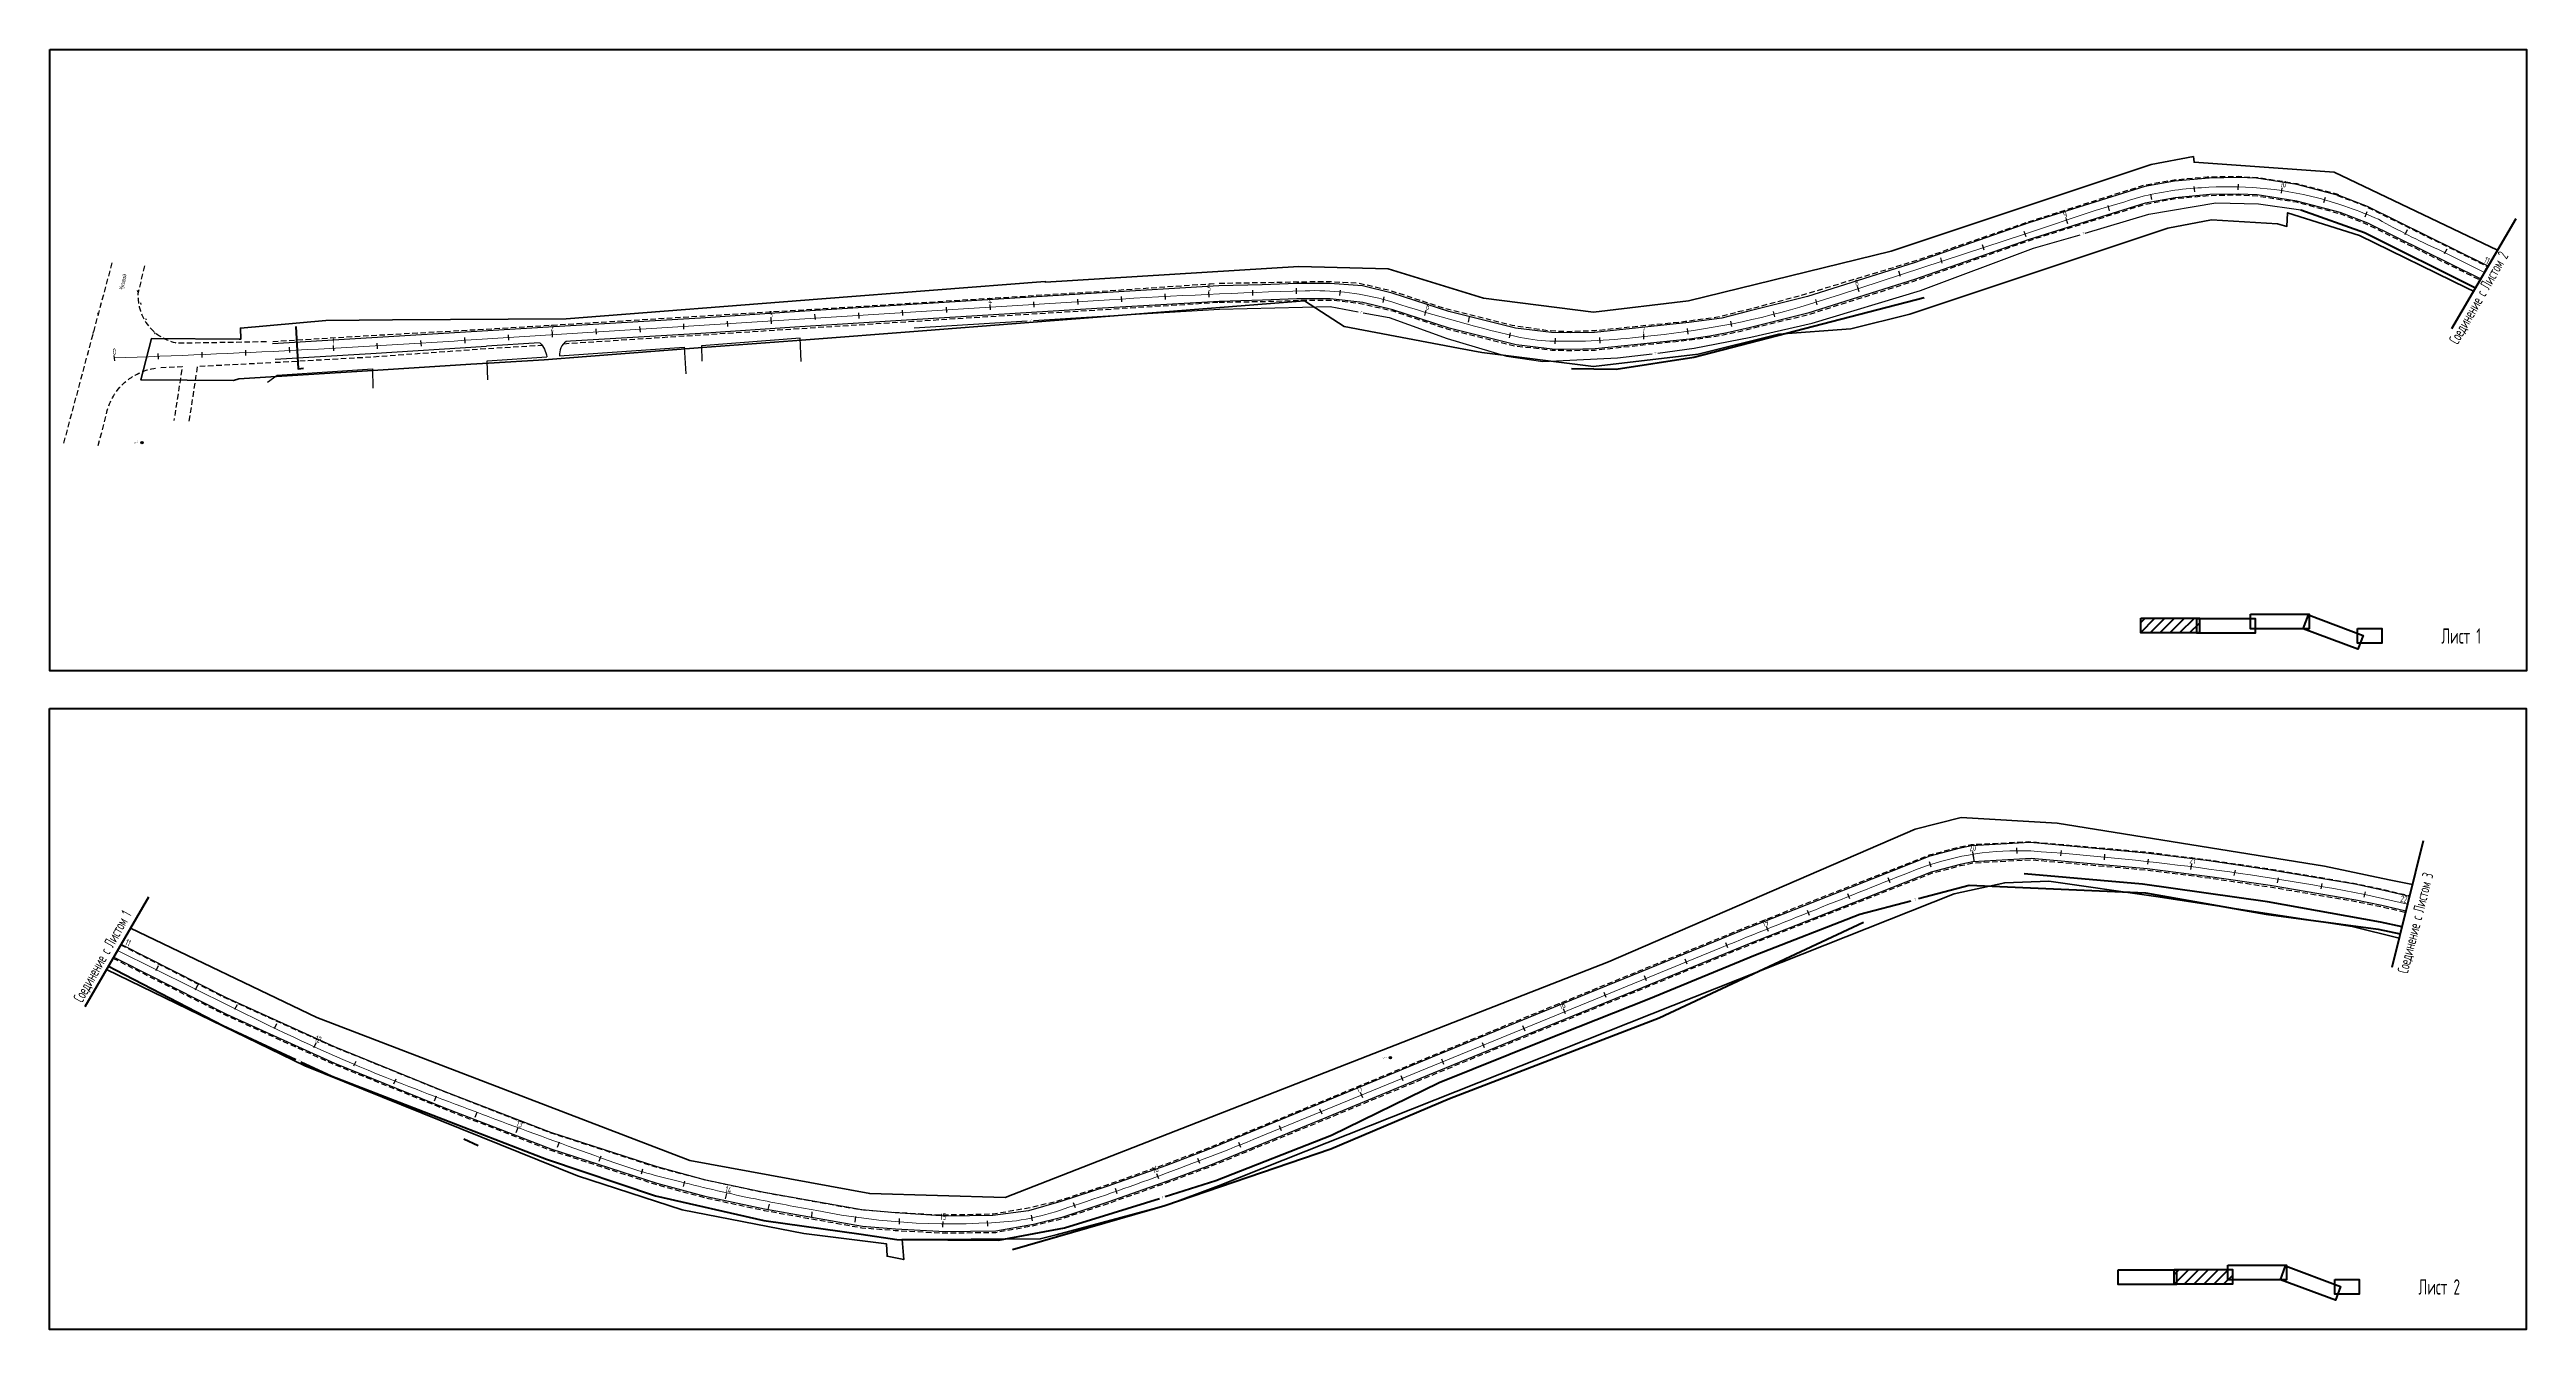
# Paper-space layout 'Layout1' of a CAD drawing. Header units: metres. Extents: x 17 to 1146, y 14 to 598.
import ezdxf

# ---------------------------------------------------------------- set-up
doc = ezdxf.new("R2010")
doc.units = ezdxf.units.M
doc.linetypes.add('CONTI', pattern=[0])
doc.linetypes.add('DASHED2', pattern=[0.375, 0.25, -0.125])
doc.layers.add('10', color=1, linetype='Continuous', lineweight=35)
for name, color, linetype in [('NAD_MDEFAULT', 7, 'CONTI'), ('SIT_LDEFAULT', 7, 'CONTI'), ('USLZNDEFAULT', 7, 'CONTI'), ('ОСЬ_ВЕРХ_ПОКРЫТИЯ_ПИКЕТЫ', 1, 'Continuous'), ('разметка', 7, 'Continuous')]:
    doc.layers.add(name, color=color, linetype=linetype)
doc.styles.add('eskd', font='spds.shx', dxfattribs={"width": 1.2, "oblique": 15})
doc.styles.get("Standard").update_dxf_attribs({"font": 'simplex.shx'})
doc.linetypes.add('FENCELINE2', pattern='A,0.25,-0.1,[132,ltypeshp.shx,S=0.1,R=0,X=-0.1,Y=0],-0.1,1', length=1.45)

# ---------------------------------------------------------------- blocks, each defined once
blk = doc.blocks.new('BL_7')
at = {"color": 0}
for p, q in [((-0.35, 0.35), (0.35, -0.35)), ((-0.35, -0.35), (0.35, 0.35))]:
    blk.add_line(p, q, dxfattribs=at)
blk.add_circle((0, 0), 0.5, dxfattribs=at)

psp = doc.layouts.get("Layout1")

# ---------------------------------------------------------------- hatches: boundary and pattern name
at = {"lineweight": 50}
h = psp.add_hatch(dxfattribs=at)
h.set_pattern_fill('ANSI31', color=5)
h.set_pattern_definition([(45, (-39.0388, -1328.5548), (-2.245064, 2.245064), [])])
h.paths.add_polyline_path([(996.9, 331.5), (996.9, 338.2), (970.2, 338.2), (970.2, 331.5)])
h = psp.add_hatch(dxfattribs=at)
h.set_pattern_fill('ANSI31', color=5)
h.set_pattern_definition([(45, (-1180.6127, -1157.212), (-2.245064, 2.245064), [])])
h.paths.add_polyline_path([(1012, 34.5), (1012, 41.2), (985.4, 41.2), (985.4, 34.5)])

# ---------------------------------------------------------------- linework, layer by layer
at = {"color": 5, "lineweight": 50}
for p, q in [((1141.1, 520.3), (1111.9, 470.2)), ((1098.9, 236.7), (1084.7, 179)), ((62, 211), (32.9, 161))]:
    psp.add_line(p, q, dxfattribs=at)
for points in [[(17, 597.5), (1146, 597.5), (1146, 314.3), (17, 314.3)], [(1020.2, 340), (1046.9, 340), (1046.9, 333.3), (1020.2, 333.3)], [(1046.6, 339.7), (1071.5, 330.3), (1069.2, 324.1), (1044.2, 333.4)], [(970.2, 338.2), (996.9, 338.2), (996.9, 331.5), (970.2, 331.5)], [(995.7, 338.1), (1022.4, 338.1), (1022.4, 331.4), (995.7, 331.4)], [(1069, 333.5), (1080.1, 333.5), (1080.1, 326.8), (1069, 326.8)], [(16.9, 297.1), (1145.9, 297.1), (1145.9, 13.9), (16.9, 13.9)], [(959.9, 41.1), (986.5, 41.1), (986.5, 34.4), (959.9, 34.4)], [(985.4, 41.2), (1012, 41.2), (1012, 34.5), (985.4, 34.5)], [(1009.9, 43.2), (1036.6, 43.2), (1036.6, 36.5), (1009.9, 36.5)], [(1036.2, 42.9), (1061.2, 33.5), (1058.9, 27.2), (1033.9, 36.6)], [(1058.7, 36.7), (1069.8, 36.7), (1069.8, 30), (1058.7, 30)]]:
    psp.add_lwpolyline(points, close=True, dxfattribs=at)
at = {"elevation": 213.7, "flags": 128}
for points in [[(1125.1, 492.9), (1073.7, 518.3), (1061.1, 523.2), (1041.4, 528.4), (1023.2, 531.2), (1014.9, 531.6), (1001.6, 531.4), (985.8, 529.9), (972.2, 527.4), (919.3, 510.9), (867, 492.6), (818.4, 477.3), (791.7, 470.6), (781.6, 468.4), (773.7, 466.8), (764.4, 465.5), (721.4, 461), (710.2, 460.7), (701.8, 460.9), (685.4, 462.8), (654.9, 470.5), (629.2, 478.9), (615.5, 482.1), (600.7, 483.9), (585.5, 483.8), (569.8, 483.2), (550.1, 482.7), (494.3, 479.5), (409.9, 474.3), (358.9, 471.1), (313.8, 468.1), (254.4, 464.6), (252.4, 464.4)], [(1128.5, 498.7), (1127.9, 499), (1073.5, 525.9), (1060.9, 530.8), (1041.3, 536), (1023, 538.8), (1014.8, 539.2), (1001.4, 538.9), (985.6, 537.5), (972, 535), (919.1, 518.5), (866.9, 500.2), (818.2, 484.9), (791.5, 478.2), (779.2, 475.1), (764.2, 473.1), (721.2, 468.5), (710, 468.3), (701.6, 468.5), (685.2, 470.4), (654.7, 478.1), (629, 486.5), (615.4, 489.7), (600.5, 490.9)], [(600.5, 490.9), (600.5, 490.9), (585.4, 490.8), (569.7, 490.2), (549.9, 489.7), (494.1, 486.5), (409.8, 481.3), (358.7, 478.1), (313.6, 475.1), (254.3, 471.6), (118.5, 463.4)], [(240.3, 463.8), (216.1, 462.2)], [(1091, 204.6), (1080.1, 207.2), (1068.3, 209.6), (1029.1, 216.3), (1001.7, 220.3), (973.1, 223.9), (920.2, 228.6), (893.7, 227.2), (887.8, 225.9), (874.6, 222.4), (839.2, 208.4), (791.7, 189.7), (743.2, 169.8), (694.7, 150.1), (647.6, 130.7), (598.2, 110.2), (545.3, 88.5), (526.5, 81.5), (499.3, 71.9), (478.4, 65), (465.4, 61.8), (448.2, 58.8), (425.1, 58.5), (402.5, 59.6), (387.4, 60.8), (342.8, 68.7), (316.3, 74.4), (293.9, 80.4), (245.6, 96.1), (197.5, 114.7), (147, 135.2), (97.7, 157.6), (49, 182.2), (46.1, 183.7)], [(1092.7, 211.3), (1079.6, 214.4), (1067.8, 216.9), (1028.6, 223.5), (1001.2, 227.6), (972.6, 231.1), (919.7, 235.9), (893.2, 234.5), (887.3, 233.2), (874.1, 229.7), (838.7, 215.7), (791.3, 197), (742.7, 177.1), (694.2, 157.4), (647.1, 138), (597.7, 117.5), (544.8, 95.8), (526, 88.7), (498.8, 79.1), (477.9, 72.2), (463.1, 68), (446.9, 65.9), (446.9, 65.9)], [(446.9, 65.9), (425.6, 65.6), (402.3, 67.1), (387.2, 68.4), (342.6, 76.3), (316.1, 82), (293.8, 88), (245.4, 103.7), (197.3, 122.3), (146.8, 142.8), (97.5, 165.2), (49.5, 189.5)]]:
    psp.add_lwpolyline(points, dxfattribs=at)
at = {"linetype": 'DASHED2', "ltscale": 10, "flags": 128}
for points in [[(550, 482.3), (572.3, 482.7), (591.3, 483.3), (602.4, 483.3), (615.2, 481.6), (629.3, 478.3), (653.9, 470.2), (685, 462.4), (701.7, 460.5), (710.2, 460.3), (721.4, 460.5), (764.4, 465.1), (776.5, 466.8), (787.9, 469.1), (795.9, 471.2), (818.8, 476.7), (867.2, 492.1), (919.4, 510.5), (972.3, 527), (985.8, 529.6), (1001.6, 531), (1014.9, 531.3), (1023.2, 530.8), (1041.2, 528), (1060.9, 522.7)], [(550.1, 491), (570.6, 491.3), (585.8, 491.6), (600.2, 491.8), (613.9, 491), (628, 487.7), (652.6, 479.6), (683.7, 471.8), (700.3, 469.4), (708.1, 469), (721.4, 469.4), (762.7, 473.6), (778.5, 475.8), (786.7, 478), (795.3, 480.1), (817.5, 486.1), (866.1, 500.8), (918.4, 518.8), (971.6, 535.7), (985.4, 538.1), (1000.5, 539.5), (1014.6, 539.7), (1023.3, 539.2), (1041.4, 536.4), (1061, 531.3)], [(1059.8, 531), (1072.4, 526.2), (1126.8, 499.3), (1128.4, 498.5)], [(1060.9, 522.7), (1073.5, 517.8), (1124.9, 492.4)], [(45.3, 500.2), (23.1, 417.5)], [(118.6, 464.4), (162.5, 467.1), (214.9, 470), (408.7, 481.8), (493.1, 487.1), (548.6, 490.9)], [(251.3, 463.4), (410.1, 473.6), (494.5, 478.8), (550, 482.3)], [(67.6, 452.5), (77.4, 453), (73.6, 428.3)], [(80.6, 428.1), (84.4, 453.1), (118, 454.8)], [(119.7, 454.9), (163.8, 457.4), (216.2, 461.2), (241.4, 462.7)], [(45.8, 183.2), (48.8, 181.7), (97.5, 157.1), (146.8, 134.7), (197.3, 114.3), (245.4, 95.6), (293.8, 79.9), (316.1, 73.9), (342.6, 68.2), (387.2, 60.3), (402.3, 59.1), (419.9, 58.1), (425.1, 57.9), (448.2, 58.2), (465.6, 61.3), (478.5, 64.5), (499.5, 71.4), (526.6, 81), (545.5, 88), (598.4, 109.7), (647.8, 130.2), (694.9, 149.6), (743.4, 169.4), (791.9, 189.3), (839.4, 208), (874.8, 221.9), (888, 225.4), (893.9, 226.7), (920.2, 228.1), (973.1, 223.4), (1001.5, 219.8), (1029, 215.7), (1068.2, 209.1), (1080, 206.7), (1090.9, 204.1)], [(49.3, 189.3), (96.4, 165.4), (145.7, 143.1), (196.3, 122.6), (244.4, 103.9), (292.7, 88.2), (315.1, 82.3), (341.6, 76.6), (386.1, 68.6), (401.3, 67.4), (418.9, 66.4), (424, 66.2), (447.1, 66.6), (464.6, 69.7), (477.5, 72.8), (498.5, 79.7), (525.6, 89.3), (544.5, 96.4), (597.4, 118.1), (646.8, 138.6), (693.9, 158), (742.3, 177.7), (790.9, 197.6), (838.3, 216.3), (873.8, 230.3), (886.9, 233.8), (892.8, 235), (919.2, 236.4), (972, 231.7), (1000.5, 228.1), (1028, 224.1), (1067.2, 217.4), (1078.9, 215), (1092.8, 211.7)]]:
    psp.add_lwpolyline(points, dxfattribs=at)
at = {"color": 5, "lineweight": 30, "elevation": 216.8, "flags": 128}
for points in [[(944.9, 513.8), (973.9, 522.4), (973.9, 522.4), (1004.4, 527.6), (1023.8, 527.1), (1043.2, 524.4)], [(750.1, 459.1), (766.6, 461.3), (792.4, 466.3), (820.4, 472.8), (869.8, 487.6), (921.3, 506.9), (942.6, 513.1)], [(465.4, 474), (494.5, 475.8), (550.2, 479.2), (600.6, 480.3), (613.4, 477.9)], [(615.7, 477.5), (627.6, 475.3), (654, 465.7), (681.1, 457.7), (697.6, 455.2), (731.6, 456.9), (747.4, 458.8)], [(411, 470.6), (462.5, 473.8)]]:
    psp.add_lwpolyline(points, dxfattribs=at)
at = {"color": 5, "lineweight": 50, "flags": 128}
for points in [[(1043.2, 524.4), (1072.1, 514.1), (1122.8, 488.8)], [(868.9, 210.4), (892, 216.5), (892, 216.5), (972.3, 213), (1027.4, 203.3), (1078.4, 196.4), (1088.5, 194.3)], [(525.5, 74.5), (548.6, 81.8), (601.3, 102.5), (650.4, 126.5), (697.6, 145.5), (697.6, 145.5), (746, 164.7), (746, 164.7), (794.5, 184.7), (842.1, 203.3), (865.4, 209.4)], [(43.7, 179.6), (47.3, 177.8), (95.8, 152.5), (129.2, 137)], [(131.5, 136), (145.6, 129.4), (196.3, 109.8), (243.4, 91.5), (293.1, 74.9), (342.5, 63.6), (386.8, 57.4), (403.1, 55), (449.5, 54.7), (479.5, 60.3), (501.7, 67.1), (522.8, 73.7)]]:
    psp.add_lwpolyline(points, dxfattribs=at)
at = {"linetype": 'DASHED2', "ltscale": 10, "flags": 128}
for points in [[(60.1, 498.9), (57.2, 486.2, 0.376005), (75.2, 463.7), (116.7, 464.4)], [(39.1, 416.9), (43.2, 433, -0.307915), (66.4, 452.4, -2.373374)]]:
    psp.add_lwpolyline(points, format="xyb", dxfattribs=at)
at = {"color": 6, "lineweight": 50, "flags": 128}
for points in [[(710.7, 452.1), (731, 451.7), (766.5, 457.2), (871.4, 484.5)], [(129.1, 471.2), (130.2, 452), (132.6, 452.2)], [(1089.3, 197.5), (1079.5, 199.7), (1027.9, 208.9), (970.9, 216.9), (917.1, 221.6)], [(455.8, 50.4), (525.3, 70.5), (601, 96.2), (655.1, 119.3), (750.6, 156), (843.8, 199.6)], [(205.7, 100.8), (212.2, 97.8)]]:
    psp.add_lwpolyline(points, dxfattribs=at)
at = {"flags": 128}
psp.add_lwpolyline([(240.4, 463.8, -0.177387), (243.5, 457.4, -1.150823)], format="xyb", dxfattribs=at)
at = {"linetype": 'FENCELINE2', "lineweight": 25, "ltscale": 4, "flags": 128}
for points in [[(359.5, 455.2), (359, 465.9), (314.1, 462.4), (314.2, 455.4)], [(116.2, 445.8), (120.7, 449.1), (164.1, 452), (164.1, 452), (164.2, 443.1)], [(216.7, 446.9), (216.4, 455.5), (243.5, 457.4)], [(249.3, 457.8), (306.2, 461.8), (306.9, 449.6)]]:
    psp.add_lwpolyline(points, dxfattribs=at)
at = {"flags": 128}
psp.add_lwpolyline([(119.8, 456.4), (163.3, 458.9), (216.1, 462.2)], dxfattribs=at)
psp.add_arc((257, 458.3), 7.68, 126.7982, 183.7649)
at = {"layer": '10'}
for points in [[(670.5, 484.2), (720.7, 477.8), (764, 482.9), (856.4, 505.6), (974.9, 545.1), (994.2, 548.7), (994.5, 546.1), (1058.4, 541.6), (1132.8, 506.1)], [(1002.5, 519.9), (982.5, 516.1), (864.9, 476.8), (838, 470.2), (805.1, 467.7), (768.4, 458.6), (720.7, 453), (669.8, 459.4), (659.2, 461.3), (607, 471.3), (589, 482.9), (508, 476.5), (414.9, 469.2), (359.6, 465), (314.6, 461.6), (261.7, 457.6), (242.3, 456.1), (217, 454.5), (209, 454), (164.2, 451.2), (103.1, 447.3), (100.8, 446.6), (58.5, 446.9), (63.4, 465.8), (103.3, 465.5)], [(1002.5, 519.9), (1032.5, 518.1)], [(1121.9, 487.3), (1119, 488.7), (1069.9, 512.7), (1037.1, 523.1), (1036.8, 516.9), (1032.5, 518.1)], [(103.3, 465.5), (104.1, 465.5), (103.9, 470.5), (142.8, 473.9), (173.2, 474.3), (252.4, 474.7), (368.9, 483.8), (470.8, 491.7), (470.9, 491.4), (586.4, 498.6), (627.1, 497.5)], [(627.1, 497.5), (670.5, 484.2)], [(53.8, 196.9), (138.8, 156.2), (308.7, 91), (390.8, 75.9), (452.5, 74.1), (727.6, 181.5), (867.3, 242), (888.3, 247.3), (932.1, 244.8), (1053.9, 225.2), (1083.4, 219), (1094, 216.8)], [(1088, 192.4), (1066.6, 197.6), (977, 211.3), (928.2, 218.3), (908.2, 217.6), (885.1, 212.6), (549.8, 79.4), (526.2, 70.6), (475.8, 57.1), (468.5, 55.2), (405.5, 55), (406.3, 45.8), (398.7, 47.3), (398.4, 53), (360.8, 57.6), (305.3, 68.5), (257.5, 84), (133.2, 134.1), (133.2, 134.1), (42.8, 178.1)]]:
    psp.add_lwpolyline(points, dxfattribs=at)
at = {"layer": 'SIT_LDEFAULT', "color": 7}
for p, q in [((57.1, 487), (56.9, 487.7)), ((38.9, 476.8), (39.1, 477.5)), ((58.7, 481.2), (58.5, 482)), ((61.1, 474.1), (60.8, 474.7)), ((36.7, 468), (36.9, 468.8)), ((65.2, 467.9), (64.7, 468.5))]:
    psp.add_line(p, q, dxfattribs=at)
at = {"layer": 'ОСЬ_ВЕРХ_ПОКРЫТИЯ_ПИКЕТЫ'}
for p, q in [((975.3, 529.1), (974.7, 531.5)), ((994.8, 532.6), (994.5, 535)), ((1014.6, 533.6), (1014.7, 536.1)), ((1034.4, 532), (1034.7, 534.5)), ((1034.4, 532), (1034.7, 534.5)), ((937, 518.1), (936.2, 520.5)), ((937, 518.1), (936.2, 520.5)), ((956, 524), (955.3, 526.4)), ((1053.7, 527.8), (1054.4, 530.2)), ((1072.5, 521.3), (1073.4, 523.6)), ((898.8, 506.1), (898, 508.5)), ((917.9, 512.1), (917.1, 514.5)), ((1090.7, 513.2), (1091.8, 515.5)), ((879.7, 500.1), (879, 502.5)), ((1108.7, 504.5), (1109.8, 506.7)), ((1126.6, 495.6), (1127.7, 497.9)), ((1126.6, 495.6), (1127.7, 497.9)), ((525.6, 483.6), (525.5, 486.1)), ((545.5, 484.6), (545.4, 487.1)), ((565.4, 485.3), (565.4, 487.8)), ((585.3, 486.1), (585.3, 488.7)), ((605.1, 485.3), (605.4, 487.8)), ((841.8, 487.1), (841.1, 489.5)), ((841.8, 487.1), (841.1, 489.5)), ((860.6, 494.1), (859.9, 496.5)), ((346, 472.5), (345.9, 475)), ((346, 472.5), (345.9, 475)), ((366, 474.4), (365.8, 476.9)), ((386, 474.9), (385.8, 477.4)), ((405.9, 476.2), (405.7, 478.7)), ((425.9, 477.6), (425.7, 480.1)), ((445.8, 478.8), (445.7, 481.2)), ((445.8, 478.8), (445.7, 481.2)), ((465.8, 480), (465.6, 482.5)), ((485.8, 481.2), (485.6, 483.7)), ((505.7, 482.4), (505.5, 484.9)), ((624.8, 482.2), (625.3, 484.7)), ((643.8, 476.2), (644.4, 478.6)), ((663.7, 473.2), (664.2, 475.6)), ((803.4, 475.6), (802.8, 478)), ((822.7, 481.1), (822.1, 483.5)), ((166.4, 461.1), (166.3, 463.6)), ((186.4, 462.3), (186.2, 464.8)), ((206.3, 463.7), (206.2, 466.2)), ((226.3, 465), (226.1, 467.5)), ((246.2, 466.3), (246.1, 468.8)), ((246.2, 466.3), (246.1, 468.8)), ((266.2, 467.7), (266, 470.2)), ((286.2, 468.7), (286, 471.2)), ((306.1, 470), (306, 472.5)), ((326.1, 471.2), (325.9, 473.7)), ((682.4, 466), (682.9, 468.4)), ((703.2, 463.4), (703.4, 465.9)), ((723.7, 463.6), (723.6, 466.2)), ((743.7, 465.5), (743.6, 467.9)), ((743.7, 465.5), (743.6, 467.9)), ((763.8, 467.8), (763.5, 470.3)), ((783.7, 471.2), (783.3, 473.6)), ((46.6, 455.5), (46.4, 458)), ((46.6, 455.5), (46.4, 458)), ((66.5, 456.4), (66.4, 458.9)), ((86.5, 457.1), (86.4, 459.6)), ((106.4, 458), (106.4, 460.5)), ((126.4, 459.3), (126.3, 461.8)), ((146.4, 460.1), (146.3, 462.6)), ((146.4, 460.1), (146.3, 462.6)), ((874.6, 224.7), (873.9, 227.1)), ((894, 229.3), (893.6, 231.8)), ((894.2, 227.6), (893.9, 230.1)), ((913.9, 231), (913.7, 233.5)), ((933.8, 229.8), (934, 232.3)), ((953.7, 228.1), (953.8, 230.6)), ((973.4, 226), (973.7, 228.4)), ((993, 223.6), (993.5, 226.1)), ((855.9, 217.6), (855.1, 219.9)), ((1012.8, 220.9), (1013.3, 223.4)), ((1032.5, 217.5), (1033, 219.9)), ((1052.4, 214.8), (1052.9, 217.2)), ((819.1, 202.7), (818.2, 205)), ((837.5, 210.2), (836.6, 212.6)), ((1072, 211), (1072.6, 213.5)), ((1091.5, 206.4), (1092.1, 208.8)), ((800.5, 195.3), (799.6, 197.6)), ((47.6, 186.4), (48.7, 188.6)), ((47.6, 186.4), (48.7, 188.6)), ((763.4, 180.4), (762.5, 182.7)), ((781.9, 187.9), (781, 190.2)), ((65.5, 177.6), (66.6, 179.8)), ((83.4, 168.7), (84.5, 171)), ((744.9, 172.8), (743.9, 175.1)), ((101.4, 159.9), (102.5, 162.1)), ((707.9, 157.8), (707, 160.1)), ((726.5, 165.3), (725.5, 167.6)), ((119.4, 151.1), (120.5, 153.4)), ((689.5, 150), (688.5, 152.3)), ((137.4, 142.5), (138.5, 144.8)), ((137.4, 142.5), (138.5, 144.8)), ((155.6, 134.1), (156.6, 136.3)), ((652.5, 134.8), (651.5, 137.1)), ((671, 142.3), (670.1, 144.6)), ((173.9, 125.9), (174.9, 128.2)), ((634, 127.3), (633, 129.6)), ((192.3, 118.1), (193.3, 120.4)), ((210.9, 110.7), (211.8, 113)), ((597, 112.1), (596, 114.4)), ((615.5, 119.6), (614.5, 121.9)), ((229.6, 103.7), (230.5, 106)), ((229.6, 103.7), (230.5, 106)), ((578.5, 104.5), (577.5, 106.8)), ((248.5, 97), (249.3, 99.4)), ((267.5, 90.7), (268.3, 93.1)), ((541.3, 89.6), (540.4, 91.9)), ((560, 96.9), (559, 99.2)), ((286.7, 84.8), (287.4, 87.2)), ((305.8, 79.1), (306.5, 81.5)), ((522.5, 82.6), (521.6, 84.9)), ((325, 73.5), (325.7, 75.9)), ((325, 73.5), (325.7, 75.9)), ((344.5, 68.6), (345.1, 71.1)), ((484.5, 69.3), (483.7, 71.6)), ((503.6, 75.8), (502.8, 78.2)), ((364.3, 65.1), (364.6, 67.6)), ((384.2, 62.9), (384.4, 65.4)), ((404.3, 62), (404.3, 64.5)), ((424.1, 60.6), (424.2, 63.2)), ((444.6, 61), (444.5, 63.5)), ((465, 63.5), (464.5, 66.1))]:
    psp.add_line(p, q, dxfattribs=at)
at = {"layer": 'разметка', "lineweight": 18, "ltscale": 7}
for points in [[(1105.9, 506.3), (1105.9, 506.3, -0.023368), (1078.6, 520.1, 0.03661), (1050.8, 529.9, 0.082079), (997.9, 534.5, 0.052414), (970.2, 530.3, 0.001111), (949.4, 524.1), (949.4, 524.1), (949.4, 524.1)], [(46.5, 456.9, 0.008446), (211.7, 465.3), (435.9, 479.4, 0.003289), (435.9, 479.4), (500.1, 483.4, -0.008681), (589.2, 487.5, -0.072641), (625, 483.6, 0.018937), (685.4, 466.6, 0.039995), (700.8, 464.6, 0.038892), (743.9, 466.7, 0.047794), (814.8, 480), (832.9, 485.6)], [(475.4, 67.6, 0.018255), (565.6, 100.5), (779.1, 188.1, -0.002543), (870.4, 224.6, -0.09622), (920, 232.1, -0.029905), (1072.3, 212.3), (1091.8, 207.8)], [(116.6, 152.7), (116.6, 152.7, 0.020699), (177.6, 125.9, 0.006437), (274.6, 89.9, 0.031305), (304.1, 81.4, 0.014266), (338.7, 73.4, 0.004339), (366.7, 68.1, 0.073859), (457.6, 63.5), (457.6, 63.5, 0.039215), (475.4, 67.6, 0.002809)]]:
    psp.add_lwpolyline(points, format="xyb", dxfattribs=at)
for points in [[(832.9, 485.6), (917.6, 513.5), (949.4, 524.1)], [(1105.9, 506.3), (1126.9, 495.9)], [(47.8, 186.7), (116.6, 152.7)]]:
    psp.add_lwpolyline(points, dxfattribs=at)

# ---------------------------------------------------------------- block references
at = {"layer": 'USLZNDEFAULT', "color": 7}
for p, xscale, yscale, zscale, rotation in [((59, 418.3), 0.999891400002628, 0.999891400002628, 0.999891400002628, 4.158097207328312), ((59, 418.3), 0.9998915527322404, 0.9998915527322404, 0.9998915527322404, 4.158068471082509), ((628.1, 137.8), 0.999891400002628, 0.999891400002628, 0.999891400002628, 4.158097207328313)]:
    psp.add_blockref('BL_7', p, dxfattribs=dict(at, xscale=xscale, yscale=yscale, zscale=zscale, rotation=rotation))

# ---------------------------------------------------------------- texts
at = {"color": 5, "lineweight": 50, "char_height": 1, "attachment_point": 1}
for insert, rotation in [((943.6, 514), 16.1048), ((463.8, 474.4), 2.0936), ((614.6, 478.2), 349.5761), ((748.5, 459.5), 6.8474), ((867, 210.4), 11.9467), ((130.6, 137), 334.5789), ((523.9, 74.5), 16.5629)]:
    psp.add_mtext_dynamic_manual_height_columns('Г', width=0.202, gutter_width=1, heights=[0], dxfattribs=dict(at, insert=insert, rotation=rotation))
at = {"layer": 'NAD_MDEFAULT', "color": 7, "style": 'eskd', "oblique": 10, "width": 0.8}
for s, height, rotation, p in [('Чусовой', 2, 75.1581, (50.3, 487.7)), (' Рп-1', 0.875, 24.1389, (55.2, 417.4)), (' Рп-4', 0.875, 23.6763, (624.4, 136.9))]:
    psp.add_text(s, height=height, rotation=rotation, dxfattribs=at).set_placement(p)
at = {"layer": 'ОСЬ_ВЕРХ_ПОКРЫТИЯ_ПИКЕТЫ', "width": 0.6}
for s, height, rotation, p in [('10', 3, 351.5686, (1033.7, 534.9)), ('9', 3, 17.4163, (935.4, 520.5)), ('Соединение с Листом 2', 5, 60.275, (1114.7, 462.7)), ('11', 3, 333.778, (1126.3, 500.5)), ('5', 3, 2.3754, (544.7, 487.3)), ('8', 3, 17.1137, (840.3, 489.5)), ('3', 3, 3.8497, (345.1, 475.2)), ('4', 3, 4.1385, (444.9, 481.4)), ('6', 3, 345.401, (644.1, 479.1)), ('1', 3, 2.6234, (145.8, 462.8)), ('2', 3, 3.8497, (245.3, 469)), ('7', 3, 3.6864, (742.8, 468.1)), ('0', 3, 3.4663, (45.8, 458.2)), ('20', 3, 8.0637, (892.2, 231.9)), ('21', 3, 350.3772, (992.3, 226.5)), ('Соединение с Листом 3', 5, 75.5172, (1091.9, 175.9)), ('Соединение с Листом 1', 5, 60.7989, (31.8, 162.6)), ('22', 3, 347.3382, (1088.3, 209)), ('19', 3, 22.2507, (798.3, 197.4)), ('11', 3, 333.778, (51, 189.4)), ('18', 3, 22.7625, (705.7, 159.8)), ('12', 3, 334.74, (137.5, 145.5)), ('17', 3, 22.7625, (613.3, 121.7)), ('13', 3, 339.9629, (229.4, 106.7)), ('14', 3, 344.5193, (324.6, 76.5)), ('16', 3, 20.3611, (520.2, 85)), ('15', 3, 0.6446, (422.9, 63.8))]:
    psp.add_text(s, height=height, rotation=rotation, dxfattribs=at).set_placement(p)
for s, p in [('Лист 1', (1107.2, 326.6)), ('Лист 2', (1096.8, 29.8))]:
    psp.add_text(s, height=7, dxfattribs=at).set_placement(p)

doc.saveas('drawing.dxf')
